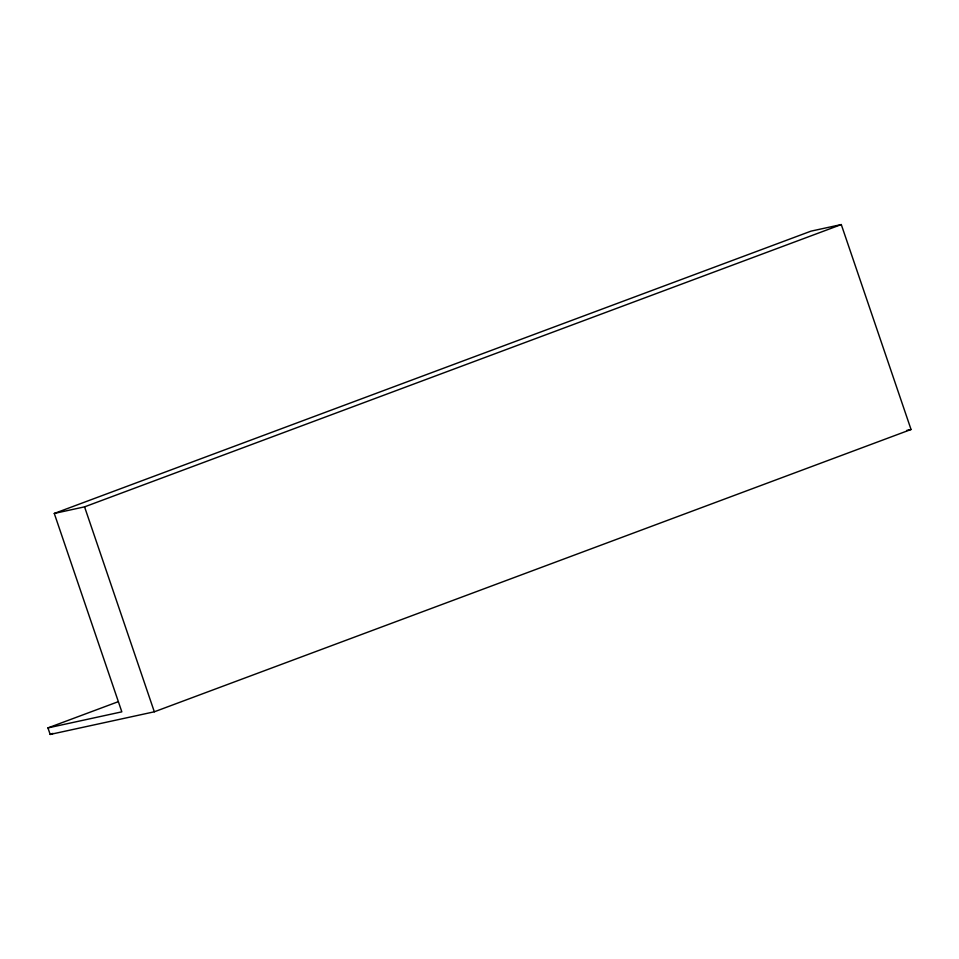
<?xml version="1.0" encoding="UTF-8"?>
<svg xmlns="http://www.w3.org/2000/svg" width="959" height="959" viewBox="0 0 959 959"><rect width="100%" height="100%" fill="white"/><g stroke="black" fill="none" stroke-linecap="round" stroke-linejoin="round"><path stroke-width="1.44" d="M47.95 727.905L121.829 711.842L54.279 513.449L811.002 231.143L841.283 224.562L911.05 429.488L154.327 711.794L50.18 734.438L47.95 727.905L118.017 701.772M54.279 513.449L84.56 506.855L841.283 224.562M50.18 734.438L52.973 733.395M906.711 430.435L911.05 429.488M84.56 506.855L154.327 711.794"/></g></svg>
